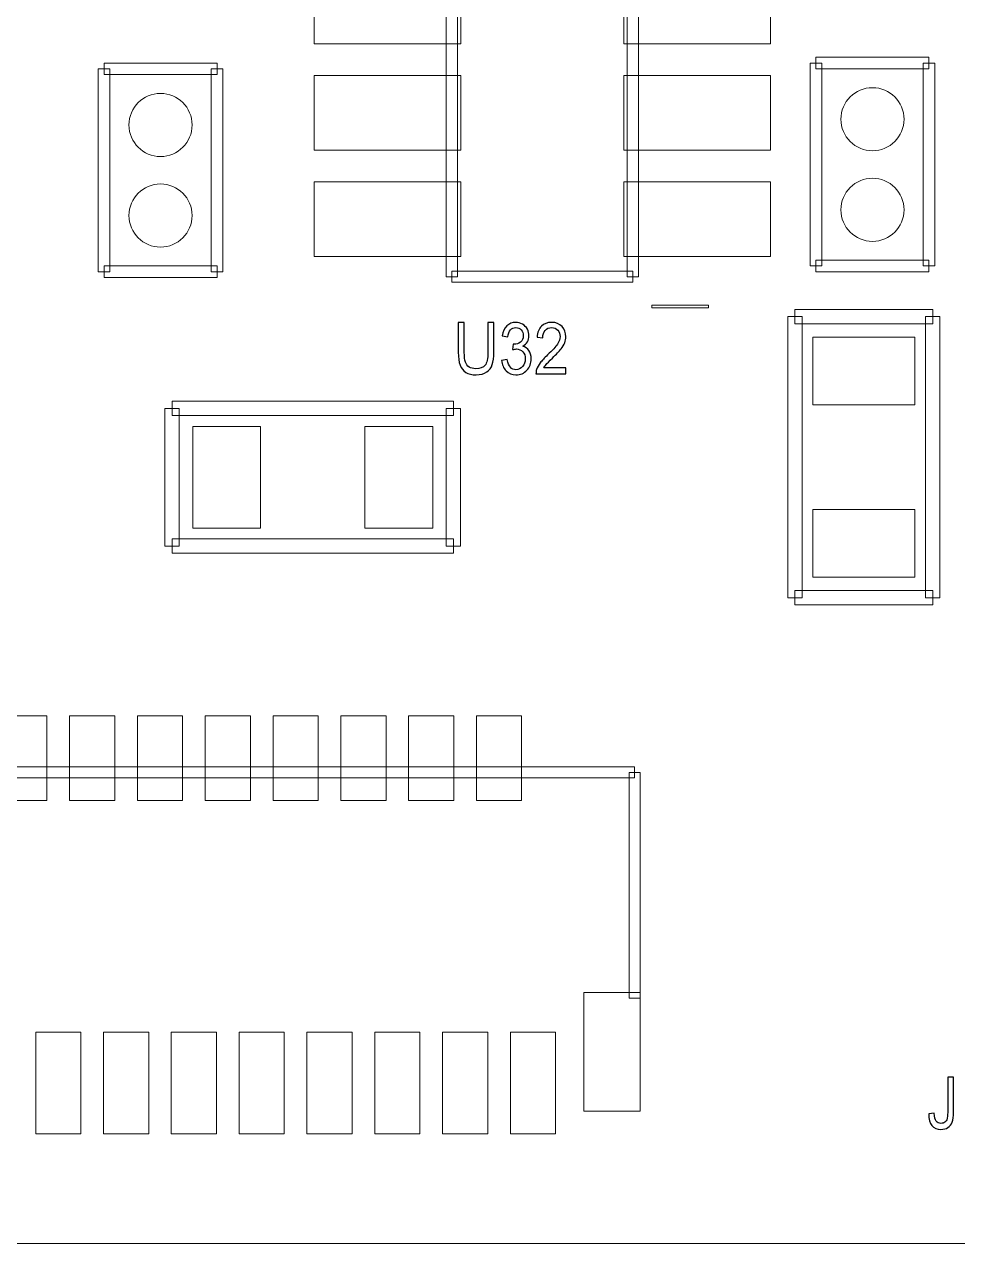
# Model space of a CAD drawing. Header units: millimetres. Extents: x -62 to 58, y -47 to 48.
# Drawn here: x -32.29 to -24.04, y -35.82 to -25.02 of the extents above; entities that cross this region are included whole.
import ezdxf

# ---------------------------------------------------------------- set-up
doc = ezdxf.new("R2010")
doc.units = ezdxf.units.MM
doc.header["$MEASUREMENT"] = 0
for name, color, linetype in [('BG_OUTLINE', 7, 'Continuous'), ('PG_SILKSCREEN_TOP', 7, 'Continuous'), ('PIN_SOLDERMASK_TOP', 7, 'Continuous'), ('RD_SILKSCREEN_TOP', 7, 'Continuous')]:
    doc.layers.add(name, color=color, linetype=linetype)

msp = doc.modelspace()

# ---------------------------------------------------------------- linework, layer by layer
at = {"layer": 'BG_OUTLINE', "lineweight": 9}
msp.add_open_spline([(-39.9999, -35.8165), (-39.9999, -35.8165), (-39.9999, 34.1833), (-39.9999, 34.1833), (-39.9999, 34.1833), (-39.9999, 34.1833), (39.9999, 34.1833), (39.9999, 34.1833), (39.9999, 34.1833), (39.9999, 34.1833), (39.9999, -35.8165), (39.9999, -35.8165), (39.9999, -35.8165), (39.9999, -35.8165), (-39.9999, -35.8165), (-39.9999, -35.8165)], degree=3, knots=[0, 0, 0, 0, 0.25, 0.25, 0.25, 0.25, 0.5, 0.5, 0.5, 0.5, 0.75, 0.75, 0.75, 0.75, 1, 1, 1, 1], dxfattribs=at)
at = {"layer": 'PG_SILKSCREEN_TOP', "lineweight": 9}
for points in [[(-28.5613, -24.3563), (-28.5613, -24.3563), (-28.4613, -24.3563), (-28.4613, -24.3563), (-28.4613, -24.3563), (-28.4613, -24.3563), (-28.4613, -27.2564), (-28.4613, -27.2564), (-28.4613, -27.2564), (-28.4613, -27.2564), (-28.5613, -27.2564), (-28.5613, -27.2564), (-28.5613, -27.2564), (-28.5613, -27.2564), (-28.5613, -24.3563), (-28.5613, -24.3563)], [(-26.8614, -27.2564), (-26.8614, -27.2564), (-26.9614, -27.2564), (-26.9614, -27.2564), (-26.9614, -27.2564), (-26.9614, -27.2564), (-26.9614, -24.3563), (-26.9614, -24.3563), (-26.9614, -24.3563), (-26.9614, -24.3563), (-26.8614, -24.3563), (-26.8614, -24.3563), (-26.8614, -24.3563), (-26.8614, -24.3563), (-26.8614, -27.2564), (-26.8614, -27.2564)], [(-25.2902, -25.416), (-25.2902, -25.416), (-25.2902, -25.3144), (-25.2902, -25.3144), (-25.2902, -25.3144), (-25.2902, -25.3144), (-24.2905, -25.3144), (-24.2905, -25.3144), (-24.2905, -25.3144), (-24.2905, -25.3144), (-24.2905, -25.416), (-24.2905, -25.416), (-24.2905, -25.416), (-24.2905, -25.416), (-25.2902, -25.416), (-25.2902, -25.416)], [(-31.5386, -27.2127), (-31.5386, -27.2127), (-31.6402, -27.2127), (-31.6402, -27.2127), (-31.6402, -27.2127), (-31.6402, -27.2127), (-31.6402, -25.416), (-31.6402, -25.416), (-31.6402, -25.416), (-31.6402, -25.416), (-31.5386, -25.416), (-31.5386, -25.416), (-31.5386, -25.416), (-31.5386, -25.416), (-31.5386, -27.2127), (-31.5386, -27.2127)], [(-31.5894, -25.4668), (-31.5894, -25.4668), (-31.5894, -25.3652), (-31.5894, -25.3652), (-31.5894, -25.3652), (-31.5894, -25.3652), (-30.5897, -25.3652), (-30.5897, -25.3652), (-30.5897, -25.3652), (-30.5897, -25.3652), (-30.5897, -25.4668), (-30.5897, -25.4668), (-30.5897, -25.4668), (-30.5897, -25.4668), (-31.5894, -25.4668), (-31.5894, -25.4668)], [(-30.6405, -25.416), (-30.6405, -25.416), (-30.5389, -25.416), (-30.5389, -25.416), (-30.5389, -25.416), (-30.5389, -25.416), (-30.5389, -27.2127), (-30.5389, -27.2127), (-30.5389, -27.2127), (-30.5389, -27.2127), (-30.6405, -27.2127), (-30.6405, -27.2127), (-30.6405, -27.2127), (-30.6405, -27.2127), (-30.6405, -25.416), (-30.6405, -25.416)], [(-25.2394, -27.1619), (-25.2394, -27.1619), (-25.341, -27.1619), (-25.341, -27.1619), (-25.341, -27.1619), (-25.341, -27.1619), (-25.341, -25.3652), (-25.341, -25.3652), (-25.341, -25.3652), (-25.341, -25.3652), (-25.2394, -25.3652), (-25.2394, -25.3652), (-25.2394, -25.3652), (-25.2394, -25.3652), (-25.2394, -27.1619), (-25.2394, -27.1619)], [(-24.3413, -25.3652), (-24.3413, -25.3652), (-24.2397, -25.3652), (-24.2397, -25.3652), (-24.2397, -25.3652), (-24.2397, -25.3652), (-24.2397, -27.1619), (-24.2397, -27.1619), (-24.2397, -27.1619), (-24.2397, -27.1619), (-24.3413, -27.1619), (-24.3413, -27.1619), (-24.3413, -27.1619), (-24.3413, -27.1619), (-24.3413, -25.3652), (-24.3413, -25.3652)], [(-30.5897, -27.1619), (-30.5897, -27.1619), (-30.5897, -27.2635), (-30.5897, -27.2635), (-30.5897, -27.2635), (-30.5897, -27.2635), (-31.5894, -27.2635), (-31.5894, -27.2635), (-31.5894, -27.2635), (-31.5894, -27.2635), (-31.5894, -27.1619), (-31.5894, -27.1619), (-31.5894, -27.1619), (-31.5894, -27.1619), (-30.5897, -27.1619), (-30.5897, -27.1619)], [(-24.2905, -27.1111), (-24.2905, -27.1111), (-24.2905, -27.2127), (-24.2905, -27.2127), (-24.2905, -27.2127), (-24.2905, -27.2127), (-25.2902, -27.2127), (-25.2902, -27.2127), (-25.2902, -27.2127), (-25.2902, -27.2127), (-25.2902, -27.1111), (-25.2902, -27.1111), (-25.2902, -27.1111), (-25.2902, -27.1111), (-24.2905, -27.1111), (-24.2905, -27.1111)], [(-28.5113, -27.3064), (-28.5113, -27.3064), (-28.5113, -27.2064), (-28.5113, -27.2064), (-28.5113, -27.2064), (-28.5113, -27.2064), (-26.9114, -27.2064), (-26.9114, -27.2064), (-26.9114, -27.2064), (-26.9114, -27.2064), (-26.9114, -27.3064), (-26.9114, -27.3064), (-26.9114, -27.3064), (-26.9114, -27.3064), (-28.5113, -27.3064), (-28.5113, -27.3064)], [(-26.2422, -27.5336), (-26.2422, -27.5336), (-26.7421, -27.5336), (-26.7421, -27.5336), (-26.7421, -27.5336), (-26.7421, -27.5336), (-26.7421, -27.5082), (-26.7421, -27.5082), (-26.7421, -27.5082), (-26.7421, -27.5082), (-26.2422, -27.5082), (-26.2422, -27.5082), (-26.2422, -27.5082), (-26.2422, -27.5082), (-26.2422, -27.5336), (-26.2422, -27.5336)], [(-25.5397, -27.6098), (-25.5397, -27.6098), (-25.4127, -27.6098), (-25.4127, -27.6098), (-25.4127, -27.6098), (-25.4127, -27.6098), (-25.4127, -30.099), (-25.4127, -30.099), (-25.4127, -30.099), (-25.4127, -30.099), (-25.5397, -30.099), (-25.5397, -30.099), (-25.5397, -30.099), (-25.5397, -30.099), (-25.5397, -27.6098), (-25.5397, -27.6098)], [(-24.257, -27.5463), (-24.257, -27.5463), (-24.257, -27.6733), (-24.257, -27.6733), (-24.257, -27.6733), (-24.257, -27.6733), (-25.4762, -27.6733), (-25.4762, -27.6733), (-25.4762, -27.6733), (-25.4762, -27.6733), (-25.4762, -27.5463), (-25.4762, -27.5463), (-25.4762, -27.5463), (-25.4762, -27.5463), (-24.257, -27.5463), (-24.257, -27.5463)], [(-24.1935, -30.099), (-24.1935, -30.099), (-24.3205, -30.099), (-24.3205, -30.099), (-24.3205, -30.099), (-24.3205, -30.099), (-24.3205, -27.6098), (-24.3205, -27.6098), (-24.3205, -27.6098), (-24.3205, -27.6098), (-24.1935, -27.6098), (-24.1935, -27.6098), (-24.1935, -27.6098), (-24.1935, -27.6098), (-24.1935, -30.099), (-24.1935, -30.099)], [(-28.4988, -28.3591), (-28.4988, -28.3591), (-28.4988, -28.4861), (-28.4988, -28.4861), (-28.4988, -28.4861), (-28.4988, -28.4861), (-30.988, -28.4861), (-30.988, -28.4861), (-30.988, -28.4861), (-30.988, -28.4861), (-30.988, -28.3591), (-30.988, -28.3591), (-30.988, -28.3591), (-30.988, -28.3591), (-28.4988, -28.3591), (-28.4988, -28.3591)], [(-31.0515, -28.4226), (-31.0515, -28.4226), (-30.9245, -28.4226), (-30.9245, -28.4226), (-30.9245, -28.4226), (-30.9245, -28.4226), (-30.9245, -29.6418), (-30.9245, -29.6418), (-30.9245, -29.6418), (-30.9245, -29.6418), (-31.0515, -29.6418), (-31.0515, -29.6418), (-31.0515, -29.6418), (-31.0515, -29.6418), (-31.0515, -28.4226), (-31.0515, -28.4226)], [(-28.4353, -29.6418), (-28.4353, -29.6418), (-28.5623, -29.6418), (-28.5623, -29.6418), (-28.5623, -29.6418), (-28.5623, -29.6418), (-28.5623, -28.4226), (-28.5623, -28.4226), (-28.5623, -28.4226), (-28.5623, -28.4226), (-28.4353, -28.4226), (-28.4353, -28.4226), (-28.4353, -28.4226), (-28.4353, -28.4226), (-28.4353, -29.6418), (-28.4353, -29.6418)], [(-30.988, -29.7053), (-30.988, -29.7053), (-30.988, -29.5783), (-30.988, -29.5783), (-30.988, -29.5783), (-30.988, -29.5783), (-28.4988, -29.5783), (-28.4988, -29.5783), (-28.4988, -29.5783), (-28.4988, -29.5783), (-28.4988, -29.7053), (-28.4988, -29.7053), (-28.4988, -29.7053), (-28.4988, -29.7053), (-30.988, -29.7053), (-30.988, -29.7053)], [(-25.4762, -30.1625), (-25.4762, -30.1625), (-25.4762, -30.0355), (-25.4762, -30.0355), (-25.4762, -30.0355), (-25.4762, -30.0355), (-24.257, -30.0355), (-24.257, -30.0355), (-24.257, -30.0355), (-24.257, -30.0355), (-24.257, -30.1625), (-24.257, -30.1625), (-24.257, -30.1625), (-24.257, -30.1625), (-25.4762, -30.1625), (-25.4762, -30.1625)], [(-35.8943, -31.6945), (-35.8943, -31.6945), (-35.8943, -31.5945), (-35.8943, -31.5945), (-35.8943, -31.5945), (-35.8943, -31.5945), (-26.8944, -31.5945), (-26.8944, -31.5945), (-26.8944, -31.5945), (-26.8944, -31.5945), (-26.8944, -31.6945), (-26.8944, -31.6945), (-26.8944, -31.6945), (-26.8944, -31.6945), (-35.8943, -31.6945), (-35.8943, -31.6945)], [(-26.9444, -31.6445), (-26.9444, -31.6445), (-26.8444, -31.6445), (-26.8444, -31.6445), (-26.8444, -31.6445), (-26.8444, -31.6445), (-26.8444, -33.6446), (-26.8444, -33.6446), (-26.8444, -33.6446), (-26.8444, -33.6446), (-26.9444, -33.6446), (-26.9444, -33.6446), (-26.9444, -33.6446), (-26.9444, -33.6446), (-26.9444, -31.6445), (-26.9444, -31.6445)]]:
    msp.add_open_spline(points, degree=3, knots=[0, 0, 0, 0, 0.25, 0.25, 0.25, 0.25, 0.5, 0.5, 0.5, 0.5, 0.75, 0.75, 0.75, 0.75, 1, 1, 1, 1], dxfattribs=at)
at = {"layer": 'PIN_SOLDERMASK_TOP', "lineweight": 9}
for points in [[(-28.4314, -25.1963), (-28.4314, -25.1963), (-29.7313, -25.1963), (-29.7313, -25.1963), (-29.7313, -25.1963), (-29.7313, -25.1963), (-29.7313, -24.5364), (-29.7313, -24.5364), (-29.7313, -24.5364), (-29.7313, -24.5364), (-28.4314, -24.5364), (-28.4314, -24.5364), (-28.4314, -24.5364), (-28.4314, -24.5364), (-28.4314, -25.1963), (-28.4314, -25.1963)], [(-25.6914, -25.1963), (-25.6914, -25.1963), (-26.9913, -25.1963), (-26.9913, -25.1963), (-26.9913, -25.1963), (-26.9913, -25.1963), (-26.9913, -24.5364), (-26.9913, -24.5364), (-26.9913, -24.5364), (-26.9913, -24.5364), (-25.6914, -24.5364), (-25.6914, -24.5364), (-25.6914, -24.5364), (-25.6914, -24.5364), (-25.6914, -25.1963), (-25.6914, -25.1963)], [(-28.4314, -26.1363), (-28.4314, -26.1363), (-29.7313, -26.1363), (-29.7313, -26.1363), (-29.7313, -26.1363), (-29.7313, -26.1363), (-29.7313, -25.4764), (-29.7313, -25.4764), (-29.7313, -25.4764), (-29.7313, -25.4764), (-28.4314, -25.4764), (-28.4314, -25.4764), (-28.4314, -25.4764), (-28.4314, -25.4764), (-28.4314, -26.1363), (-28.4314, -26.1363)], [(-25.6914, -26.1363), (-25.6914, -26.1363), (-26.9913, -26.1363), (-26.9913, -26.1363), (-26.9913, -26.1363), (-26.9913, -26.1363), (-26.9913, -25.4764), (-26.9913, -25.4764), (-26.9913, -25.4764), (-26.9913, -25.4764), (-25.6914, -25.4764), (-25.6914, -25.4764), (-25.6914, -25.4764), (-25.6914, -25.4764), (-25.6914, -26.1363), (-25.6914, -26.1363)], [(-30.8102, -25.9135), (-30.8102, -25.7592), (-30.9352, -25.6341), (-31.0895, -25.6341), (-31.0895, -25.6341), (-31.2439, -25.6341), (-31.3689, -25.7592), (-31.3689, -25.9135), (-31.3689, -25.9135), (-31.369, -26.0678), (-31.2439, -26.1929), (-31.0896, -26.1929), (-31.0896, -26.1929), (-30.9352, -26.1929), (-30.8102, -26.0678), (-30.8102, -25.9135)], [(-24.511, -25.8627), (-24.511, -25.7084), (-24.636, -25.5833), (-24.7903, -25.5833), (-24.7903, -25.5833), (-24.9447, -25.5833), (-25.0697, -25.7084), (-25.0697, -25.8627), (-25.0697, -25.8627), (-25.0698, -26.017), (-24.9447, -26.1421), (-24.7904, -26.1421), (-24.7904, -26.1421), (-24.636, -26.1421), (-24.511, -26.017), (-24.511, -25.8627)], [(-30.8102, -26.7152), (-30.8102, -26.5609), (-30.9352, -26.4358), (-31.0895, -26.4358), (-31.0895, -26.4358), (-31.2439, -26.4358), (-31.3689, -26.5609), (-31.3689, -26.7152), (-31.3689, -26.7152), (-31.369, -26.8695), (-31.2439, -26.9946), (-31.0896, -26.9946), (-31.0896, -26.9946), (-30.9352, -26.9946), (-30.8102, -26.8695), (-30.8102, -26.7152)], [(-28.4314, -27.0764), (-28.4314, -27.0764), (-29.7313, -27.0764), (-29.7313, -27.0764), (-29.7313, -27.0764), (-29.7313, -27.0764), (-29.7313, -26.4164), (-29.7313, -26.4164), (-29.7313, -26.4164), (-29.7313, -26.4164), (-28.4314, -26.4164), (-28.4314, -26.4164), (-28.4314, -26.4164), (-28.4314, -26.4164), (-28.4314, -27.0764), (-28.4314, -27.0764)], [(-25.6914, -27.0764), (-25.6914, -27.0764), (-26.9913, -27.0764), (-26.9913, -27.0764), (-26.9913, -27.0764), (-26.9913, -27.0764), (-26.9913, -26.4164), (-26.9913, -26.4164), (-26.9913, -26.4164), (-26.9913, -26.4164), (-25.6914, -26.4164), (-25.6914, -26.4164), (-25.6914, -26.4164), (-25.6914, -26.4164), (-25.6914, -27.0764), (-25.6914, -27.0764)], [(-24.511, -26.6644), (-24.511, -26.5101), (-24.636, -26.385), (-24.7903, -26.385), (-24.7903, -26.385), (-24.9447, -26.385), (-25.0697, -26.5101), (-25.0697, -26.6644), (-25.0697, -26.6644), (-25.0698, -26.8187), (-24.9447, -26.9438), (-24.7904, -26.9438), (-24.7904, -26.9438), (-24.636, -26.9438), (-24.511, -26.8187), (-24.511, -26.6644)], [(-25.3165, -27.7924), (-25.3165, -27.7924), (-24.4166, -27.7924), (-24.4166, -27.7924), (-24.4166, -27.7924), (-24.4166, -27.7924), (-24.4166, -28.3924), (-24.4166, -28.3924), (-24.4166, -28.3924), (-24.4166, -28.3924), (-25.3165, -28.3924), (-25.3165, -28.3924), (-25.3165, -28.3924), (-25.3165, -28.3924), (-25.3165, -27.7924), (-25.3165, -27.7924)], [(-30.8053, -29.4822), (-30.8053, -29.4822), (-30.8053, -28.5822), (-30.8053, -28.5822), (-30.8053, -28.5822), (-30.8053, -28.5822), (-30.2054, -28.5822), (-30.2054, -28.5822), (-30.2054, -28.5822), (-30.2054, -28.5822), (-30.2054, -29.4822), (-30.2054, -29.4822), (-30.2054, -29.4822), (-30.2054, -29.4822), (-30.8053, -29.4822), (-30.8053, -29.4822)], [(-29.2813, -29.4822), (-29.2813, -29.4822), (-29.2813, -28.5822), (-29.2813, -28.5822), (-29.2813, -28.5822), (-29.2813, -28.5822), (-28.6814, -28.5822), (-28.6814, -28.5822), (-28.6814, -28.5822), (-28.6814, -28.5822), (-28.6814, -29.4822), (-28.6814, -29.4822), (-28.6814, -29.4822), (-28.6814, -29.4822), (-29.2813, -29.4822), (-29.2813, -29.4822)], [(-25.3165, -29.3164), (-25.3165, -29.3164), (-24.4166, -29.3164), (-24.4166, -29.3164), (-24.4166, -29.3164), (-24.4166, -29.3164), (-24.4166, -29.9164), (-24.4166, -29.9164), (-24.4166, -29.9164), (-24.4166, -29.9164), (-25.3165, -29.9164), (-25.3165, -29.9164), (-25.3165, -29.9164), (-25.3165, -29.9164), (-25.3165, -29.3164), (-25.3165, -29.3164)], [(-32.4943, -31.8946), (-32.4943, -31.8946), (-32.4943, -31.1445), (-32.4943, -31.1445), (-32.4943, -31.1445), (-32.4943, -31.1445), (-32.0943, -31.1445), (-32.0943, -31.1445), (-32.0943, -31.1445), (-32.0943, -31.1445), (-32.0943, -31.8946), (-32.0943, -31.8946), (-32.0943, -31.8946), (-32.0943, -31.8946), (-32.4943, -31.8946), (-32.4943, -31.8946)], [(-31.8943, -31.8946), (-31.8943, -31.8946), (-31.8943, -31.1445), (-31.8943, -31.1445), (-31.8943, -31.1445), (-31.8943, -31.1445), (-31.4944, -31.1445), (-31.4944, -31.1445), (-31.4944, -31.1445), (-31.4944, -31.1445), (-31.4944, -31.8946), (-31.4944, -31.8946), (-31.4944, -31.8946), (-31.4944, -31.8946), (-31.8943, -31.8946), (-31.8943, -31.8946)], [(-31.2944, -31.8946), (-31.2944, -31.8946), (-31.2944, -31.1445), (-31.2944, -31.1445), (-31.2944, -31.1445), (-31.2944, -31.1445), (-30.8944, -31.1445), (-30.8944, -31.1445), (-30.8944, -31.1445), (-30.8944, -31.1445), (-30.8944, -31.8946), (-30.8944, -31.8946), (-30.8944, -31.8946), (-30.8944, -31.8946), (-31.2944, -31.8946), (-31.2944, -31.8946)], [(-30.6944, -31.8946), (-30.6944, -31.8946), (-30.6944, -31.1445), (-30.6944, -31.1445), (-30.6944, -31.1445), (-30.6944, -31.1445), (-30.2944, -31.1445), (-30.2944, -31.1445), (-30.2944, -31.1445), (-30.2944, -31.1445), (-30.2944, -31.8946), (-30.2944, -31.8946), (-30.2944, -31.8946), (-30.2944, -31.8946), (-30.6944, -31.8946), (-30.6944, -31.8946)], [(-30.0944, -31.8946), (-30.0944, -31.8946), (-30.0944, -31.1445), (-30.0944, -31.1445), (-30.0944, -31.1445), (-30.0944, -31.1445), (-29.6944, -31.1445), (-29.6944, -31.1445), (-29.6944, -31.1445), (-29.6944, -31.1445), (-29.6944, -31.8946), (-29.6944, -31.8946), (-29.6944, -31.8946), (-29.6944, -31.8946), (-30.0944, -31.8946), (-30.0944, -31.8946)], [(-29.4944, -31.8946), (-29.4944, -31.8946), (-29.4944, -31.1445), (-29.4944, -31.1445), (-29.4944, -31.1445), (-29.4944, -31.1445), (-29.0944, -31.1445), (-29.0944, -31.1445), (-29.0944, -31.1445), (-29.0944, -31.1445), (-29.0944, -31.8946), (-29.0944, -31.8946), (-29.0944, -31.8946), (-29.0944, -31.8946), (-29.4944, -31.8946), (-29.4944, -31.8946)], [(-28.8944, -31.8946), (-28.8944, -31.8946), (-28.8944, -31.1445), (-28.8944, -31.1445), (-28.8944, -31.1445), (-28.8944, -31.1445), (-28.4944, -31.1445), (-28.4944, -31.1445), (-28.4944, -31.1445), (-28.4944, -31.1445), (-28.4944, -31.8946), (-28.4944, -31.8946), (-28.4944, -31.8946), (-28.4944, -31.8946), (-28.8944, -31.8946), (-28.8944, -31.8946)], [(-28.2944, -31.8946), (-28.2944, -31.8946), (-28.2944, -31.1445), (-28.2944, -31.1445), (-28.2944, -31.1445), (-28.2944, -31.1445), (-27.8944, -31.1445), (-27.8944, -31.1445), (-27.8944, -31.1445), (-27.8944, -31.1445), (-27.8944, -31.8946), (-27.8944, -31.8946), (-27.8944, -31.8946), (-27.8944, -31.8946), (-28.2944, -31.8946), (-28.2944, -31.8946)], [(-27.3444, -34.6446), (-27.3444, -34.6446), (-27.3444, -33.5945), (-27.3444, -33.5945), (-27.3444, -33.5945), (-27.3444, -33.5945), (-26.8444, -33.5945), (-26.8444, -33.5945), (-26.8444, -33.5945), (-26.8444, -33.5945), (-26.8444, -34.6446), (-26.8444, -34.6446), (-26.8444, -34.6446), (-26.8444, -34.6446), (-27.3444, -34.6446), (-27.3444, -34.6446)], [(-32.1943, -34.8446), (-32.1943, -34.8446), (-32.1943, -33.9446), (-32.1943, -33.9446), (-32.1943, -33.9446), (-32.1943, -33.9446), (-31.7943, -33.9446), (-31.7943, -33.9446), (-31.7943, -33.9446), (-31.7943, -33.9446), (-31.7943, -34.8446), (-31.7943, -34.8446), (-31.7943, -34.8446), (-31.7943, -34.8446), (-32.1943, -34.8446), (-32.1943, -34.8446)], [(-31.5943, -34.8446), (-31.5943, -34.8446), (-31.5943, -33.9446), (-31.5943, -33.9446), (-31.5943, -33.9446), (-31.5943, -33.9446), (-31.1944, -33.9446), (-31.1944, -33.9446), (-31.1944, -33.9446), (-31.1944, -33.9446), (-31.1944, -34.8446), (-31.1944, -34.8446), (-31.1944, -34.8446), (-31.1944, -34.8446), (-31.5943, -34.8446), (-31.5943, -34.8446)], [(-30.9944, -34.8446), (-30.9944, -34.8446), (-30.9944, -33.9446), (-30.9944, -33.9446), (-30.9944, -33.9446), (-30.9944, -33.9446), (-30.5944, -33.9446), (-30.5944, -33.9446), (-30.5944, -33.9446), (-30.5944, -33.9446), (-30.5944, -34.8446), (-30.5944, -34.8446), (-30.5944, -34.8446), (-30.5944, -34.8446), (-30.9944, -34.8446), (-30.9944, -34.8446)], [(-30.3944, -34.8446), (-30.3944, -34.8446), (-30.3944, -33.9446), (-30.3944, -33.9446), (-30.3944, -33.9446), (-30.3944, -33.9446), (-29.9944, -33.9446), (-29.9944, -33.9446), (-29.9944, -33.9446), (-29.9944, -33.9446), (-29.9944, -34.8446), (-29.9944, -34.8446), (-29.9944, -34.8446), (-29.9944, -34.8446), (-30.3944, -34.8446), (-30.3944, -34.8446)], [(-29.7944, -34.8446), (-29.7944, -34.8446), (-29.7944, -33.9446), (-29.7944, -33.9446), (-29.7944, -33.9446), (-29.7944, -33.9446), (-29.3944, -33.9446), (-29.3944, -33.9446), (-29.3944, -33.9446), (-29.3944, -33.9446), (-29.3944, -34.8446), (-29.3944, -34.8446), (-29.3944, -34.8446), (-29.3944, -34.8446), (-29.7944, -34.8446), (-29.7944, -34.8446)], [(-29.1944, -34.8446), (-29.1944, -34.8446), (-29.1944, -33.9446), (-29.1944, -33.9446), (-29.1944, -33.9446), (-29.1944, -33.9446), (-28.7944, -33.9446), (-28.7944, -33.9446), (-28.7944, -33.9446), (-28.7944, -33.9446), (-28.7944, -34.8446), (-28.7944, -34.8446), (-28.7944, -34.8446), (-28.7944, -34.8446), (-29.1944, -34.8446), (-29.1944, -34.8446)], [(-28.5944, -34.8446), (-28.5944, -34.8446), (-28.5944, -33.9446), (-28.5944, -33.9446), (-28.5944, -33.9446), (-28.5944, -33.9446), (-28.1944, -33.9446), (-28.1944, -33.9446), (-28.1944, -33.9446), (-28.1944, -33.9446), (-28.1944, -34.8446), (-28.1944, -34.8446), (-28.1944, -34.8446), (-28.1944, -34.8446), (-28.5944, -34.8446), (-28.5944, -34.8446)], [(-27.9944, -34.8446), (-27.9944, -34.8446), (-27.9944, -33.9446), (-27.9944, -33.9446), (-27.9944, -33.9446), (-27.9944, -33.9446), (-27.5944, -33.9446), (-27.5944, -33.9446), (-27.5944, -33.9446), (-27.5944, -33.9446), (-27.5944, -34.8446), (-27.5944, -34.8446), (-27.5944, -34.8446), (-27.5944, -34.8446), (-27.9944, -34.8446), (-27.9944, -34.8446)]]:
    msp.add_open_spline(points, degree=3, knots=[0, 0, 0, 0, 0.25, 0.25, 0.25, 0.25, 0.5, 0.5, 0.5, 0.5, 0.75, 0.75, 0.75, 0.75, 1, 1, 1, 1], dxfattribs=at)
at = {"layer": 'RD_SILKSCREEN_TOP', "color": 142}
for points, knots in [([(-28.1933, -27.6632), (-28.1933, -27.6632), (-28.1402, -27.6632), (-28.1402, -27.6632), (-28.1402, -27.6632), (-28.1402, -27.6632), (-28.1402, -27.9259), (-28.1402, -27.9259), (-28.1402, -27.9259), (-28.1402, -27.9715), (-28.1448, -28.0078), (-28.1539, -28.0347), (-28.1539, -28.0347), (-28.1631, -28.0616), (-28.1794, -28.0834), (-28.2032, -28.1002), (-28.2032, -28.1002), (-28.227, -28.1172), (-28.258, -28.1255), (-28.2966, -28.1255), (-28.2966, -28.1255), (-28.3341, -28.1255), (-28.3648, -28.1182), (-28.3885, -28.1035), (-28.3885, -28.1035), (-28.4124, -28.0889), (-28.4295, -28.0676), (-28.4396, -28.0398), (-28.4396, -28.0398), (-28.4498, -28.012), (-28.4548, -27.9741), (-28.4548, -27.9259), (-28.4548, -27.9259), (-28.4548, -27.9259), (-28.4548, -27.6632), (-28.4548, -27.6632), (-28.4548, -27.6632), (-28.4548, -27.6632), (-28.4019, -27.6632), (-28.4019, -27.6632), (-28.4019, -27.6632), (-28.4019, -27.6632), (-28.4019, -27.9256), (-28.4019, -27.9256), (-28.4019, -27.9256), (-28.4019, -27.9651), (-28.3987, -27.9942), (-28.3922, -28.0128), (-28.3922, -28.0128), (-28.3858, -28.0315), (-28.3746, -28.0459), (-28.359, -28.0561), (-28.359, -28.0561), (-28.3433, -28.0663), (-28.324, -28.0713), (-28.3012, -28.0713), (-28.3012, -28.0713), (-28.2623, -28.0713), (-28.2346, -28.0613), (-28.218, -28.0412), (-28.218, -28.0412), (-28.2015, -28.0212), (-28.1933, -27.9827), (-28.1933, -27.9256), (-28.1933, -27.9256), (-28.1933, -27.9256), (-28.1933, -27.6632), (-28.1933, -27.6632)], [0, 0, 0, 0, 0.0588235, 0.0588235, 0.0588235, 0.0588235, 0.1176471, 0.1176471, 0.1176471, 0.1176471, 0.1764706, 0.1764706, 0.1764706, 0.1764706, 0.2352941, 0.2352941, 0.2352941, 0.2352941, 0.2941176, 0.2941176, 0.2941176, 0.2941176, 0.3529412, 0.3529412, 0.3529412, 0.3529412, 0.4117647, 0.4117647, 0.4117647, 0.4117647, 0.4705882, 0.4705882, 0.4705882, 0.4705882, 0.5294118, 0.5294118, 0.5294118, 0.5294118, 0.5882353, 0.5882353, 0.5882353, 0.5882353, 0.6470588, 0.6470588, 0.6470588, 0.6470588, 0.7058824, 0.7058824, 0.7058824, 0.7058824, 0.7647059, 0.7647059, 0.7647059, 0.7647059, 0.8235294, 0.8235294, 0.8235294, 0.8235294, 0.8823529, 0.8823529, 0.8823529, 0.8823529, 0.9411765, 0.9411765, 0.9411765, 0.9411765, 1, 1, 1, 1]), ([(-28.0717, -27.9978), (-28.0717, -27.9978), (-28.0227, -27.9904), (-28.0227, -27.9904), (-28.0227, -27.9904), (-28.017, -28.022), (-28.0074, -28.0448), (-27.9939, -28.0587), (-27.9939, -28.0587), (-27.9803, -28.0727), (-27.9638, -28.0797), (-27.9444, -28.0797), (-27.9444, -28.0797), (-27.9212, -28.0797), (-27.9017, -28.0706), (-27.8858, -28.0524), (-27.8858, -28.0524), (-27.8699, -28.0342), (-27.8619, -28.0116), (-27.8619, -27.9848), (-27.8619, -27.9848), (-27.8619, -27.9592), (-27.8692, -27.938), (-27.884, -27.9214), (-27.884, -27.9214), (-27.8988, -27.9048), (-27.9175, -27.8964), (-27.9402, -27.8964), (-27.9402, -27.8964), (-27.9496, -27.8964), (-27.9611, -27.8985), (-27.9749, -27.9026), (-27.9749, -27.9026), (-27.9749, -27.9026), (-27.9694, -27.8536), (-27.9694, -27.8536), (-27.9694, -27.8536), (-27.9661, -27.8541), (-27.9636, -27.8543), (-27.9614, -27.8543), (-27.9614, -27.8543), (-27.9406, -27.8543), (-27.9218, -27.848), (-27.905, -27.8356), (-27.905, -27.8356), (-27.8882, -27.8233), (-27.8799, -27.8041), (-27.8799, -27.7783), (-27.8799, -27.7783), (-27.8799, -27.7579), (-27.886, -27.7408), (-27.8983, -27.7275), (-27.8983, -27.7275), (-27.9104, -27.714), (-27.9262, -27.7073), (-27.9454, -27.7073), (-27.9454, -27.7073), (-27.9645, -27.7073), (-27.9804, -27.7142), (-27.9931, -27.7277), (-27.9931, -27.7277), (-28.0059, -27.7414), (-28.0141, -27.7619), (-28.0177, -27.7892), (-28.0177, -27.7892), (-28.0177, -27.7892), (-28.0668, -27.7792), (-28.0668, -27.7792), (-28.0668, -27.7792), (-28.0608, -27.7418), (-28.0472, -27.7128), (-28.0259, -27.6922), (-28.0259, -27.6922), (-28.0046, -27.6717), (-27.9782, -27.6613), (-27.9465, -27.6613), (-27.9465, -27.6613), (-27.9247, -27.6613), (-27.9046, -27.6667), (-27.8862, -27.6773), (-27.8862, -27.6773), (-27.8679, -27.688), (-27.8538, -27.7025), (-27.844, -27.7209), (-27.844, -27.7209), (-27.8344, -27.7393), (-27.8294, -27.7588), (-27.8294, -27.7796), (-27.8294, -27.7796), (-27.8294, -27.7991), (-27.834, -27.817), (-27.8433, -27.8332), (-27.8433, -27.8332), (-27.8527, -27.8493), (-27.8664, -27.8621), (-27.8845, -27.8716), (-27.8845, -27.8716), (-27.8609, -27.8778), (-27.8426, -27.8907), (-27.8294, -27.9103), (-27.8294, -27.9103), (-27.8163, -27.9297), (-27.8098, -27.9542), (-27.8098, -27.9835), (-27.8098, -27.9835), (-27.8098, -28.0232), (-27.8225, -28.0568), (-27.848, -28.0845), (-27.848, -28.0845), (-27.8734, -28.1121), (-27.9056, -28.1258), (-27.9446, -28.1258), (-27.9446, -28.1258), (-27.9797, -28.1258), (-28.0089, -28.114), (-28.032, -28.0902), (-28.032, -28.0902), (-28.0552, -28.0665), (-28.0684, -28.0357), (-28.0717, -27.9978)], [0, 0, 0, 0, 0.0333333, 0.0333333, 0.0333333, 0.0333333, 0.0666667, 0.0666667, 0.0666667, 0.0666667, 0.1, 0.1, 0.1, 0.1, 0.1333333, 0.1333333, 0.1333333, 0.1333333, 0.1666667, 0.1666667, 0.1666667, 0.1666667, 0.2, 0.2, 0.2, 0.2, 0.2333333, 0.2333333, 0.2333333, 0.2333333, 0.2666667, 0.2666667, 0.2666667, 0.2666667, 0.3, 0.3, 0.3, 0.3, 0.3333333, 0.3333333, 0.3333333, 0.3333333, 0.3666667, 0.3666667, 0.3666667, 0.3666667, 0.4, 0.4, 0.4, 0.4, 0.4333333, 0.4333333, 0.4333333, 0.4333333, 0.4666667, 0.4666667, 0.4666667, 0.4666667, 0.5, 0.5, 0.5, 0.5, 0.5333333, 0.5333333, 0.5333333, 0.5333333, 0.5666667, 0.5666667, 0.5666667, 0.5666667, 0.6, 0.6, 0.6, 0.6, 0.6333333, 0.6333333, 0.6333333, 0.6333333, 0.6666667, 0.6666667, 0.6666667, 0.6666667, 0.7, 0.7, 0.7, 0.7, 0.7333333, 0.7333333, 0.7333333, 0.7333333, 0.7666667, 0.7666667, 0.7666667, 0.7666667, 0.8, 0.8, 0.8, 0.8, 0.8333333, 0.8333333, 0.8333333, 0.8333333, 0.8666667, 0.8666667, 0.8666667, 0.8666667, 0.9, 0.9, 0.9, 0.9, 0.9333333, 0.9333333, 0.9333333, 0.9333333, 0.9666667, 0.9666667, 0.9666667, 0.9666667, 1, 1, 1, 1]), ([(-27.5031, -28.0641), (-27.5031, -28.0641), (-27.5031, -28.1178), (-27.5031, -28.1178), (-27.5031, -28.1178), (-27.5031, -28.1178), (-27.7674, -28.1178), (-27.7674, -28.1178), (-27.7674, -28.1178), (-27.7679, -28.1044), (-27.7659, -28.0914), (-27.7618, -28.0791), (-27.7618, -28.0791), (-27.7551, -28.0585), (-27.7443, -28.0384), (-27.7295, -28.0185), (-27.7295, -28.0185), (-27.7145, -27.9987), (-27.6931, -27.9758), (-27.6652, -27.9497), (-27.6652, -27.9497), (-27.6217, -27.9092), (-27.5923, -27.8771), (-27.577, -27.8534), (-27.577, -27.8534), (-27.5618, -27.8298), (-27.5541, -27.8074), (-27.5541, -27.7863), (-27.5541, -27.7863), (-27.5541, -27.7642), (-27.5611, -27.7456), (-27.575, -27.7303), (-27.575, -27.7303), (-27.589, -27.7152), (-27.6071, -27.7076), (-27.6294, -27.7076), (-27.6294, -27.7076), (-27.6531, -27.7076), (-27.672, -27.7156), (-27.6861, -27.7318), (-27.6861, -27.7318), (-27.7004, -27.7479), (-27.7076, -27.7702), (-27.7078, -27.7987), (-27.7078, -27.7987), (-27.7078, -27.7987), (-27.7583, -27.7929), (-27.7583, -27.7929), (-27.7583, -27.7929), (-27.7547, -27.75), (-27.7417, -27.7174), (-27.7192, -27.695), (-27.7192, -27.695), (-27.6967, -27.6726), (-27.6663, -27.6613), (-27.6283, -27.6613), (-27.6283, -27.6613), (-27.5899, -27.6613), (-27.5596, -27.6735), (-27.5372, -27.6976), (-27.5372, -27.6976), (-27.5148, -27.7219), (-27.5036, -27.7518), (-27.5036, -27.7876), (-27.5036, -27.7876), (-27.5036, -27.8058), (-27.5068, -27.8237), (-27.5134, -27.8413), (-27.5134, -27.8413), (-27.52, -27.8588), (-27.5309, -27.8773), (-27.5461, -27.8967), (-27.5461, -27.8967), (-27.5612, -27.9162), (-27.5865, -27.9429), (-27.6218, -27.9767), (-27.6218, -27.9767), (-27.6513, -28.0049), (-27.6701, -28.0239), (-27.6785, -28.034), (-27.6785, -28.034), (-27.6869, -28.0439), (-27.6938, -28.054), (-27.6993, -28.0641), (-27.6993, -28.0641), (-27.6993, -28.0641), (-27.5031, -28.0641), (-27.5031, -28.0641)], [0, 0, 0, 0, 0.0454545, 0.0454545, 0.0454545, 0.0454545, 0.0909091, 0.0909091, 0.0909091, 0.0909091, 0.1363636, 0.1363636, 0.1363636, 0.1363636, 0.1818182, 0.1818182, 0.1818182, 0.1818182, 0.2272727, 0.2272727, 0.2272727, 0.2272727, 0.2727273, 0.2727273, 0.2727273, 0.2727273, 0.3181818, 0.3181818, 0.3181818, 0.3181818, 0.3636364, 0.3636364, 0.3636364, 0.3636364, 0.4090909, 0.4090909, 0.4090909, 0.4090909, 0.4545455, 0.4545455, 0.4545455, 0.4545455, 0.5, 0.5, 0.5, 0.5, 0.5454545, 0.5454545, 0.5454545, 0.5454545, 0.5909091, 0.5909091, 0.5909091, 0.5909091, 0.6363636, 0.6363636, 0.6363636, 0.6363636, 0.6818182, 0.6818182, 0.6818182, 0.6818182, 0.7272727, 0.7272727, 0.7272727, 0.7272727, 0.7727273, 0.7727273, 0.7727273, 0.7727273, 0.8181818, 0.8181818, 0.8181818, 0.8181818, 0.8636364, 0.8636364, 0.8636364, 0.8636364, 0.9090909, 0.9090909, 0.9090909, 0.9090909, 0.9545455, 0.9545455, 0.9545455, 0.9545455, 1, 1, 1, 1]), ([(-24.2917, -34.669), (-24.2917, -34.669), (-24.2439, -34.6616), (-24.2439, -34.6616), (-24.2439, -34.6616), (-24.2427, -34.6963), (-24.237, -34.7201), (-24.2268, -34.7329), (-24.2268, -34.7329), (-24.2165, -34.7457), (-24.2025, -34.7521), (-24.1845, -34.7521), (-24.1845, -34.7521), (-24.1711, -34.7521), (-24.1597, -34.7487), (-24.1501, -34.7417), (-24.1501, -34.7417), (-24.1404, -34.7348), (-24.1338, -34.7254), (-24.1302, -34.7135), (-24.1302, -34.7135), (-24.1265, -34.7016), (-24.1247, -34.6826), (-24.1247, -34.6566), (-24.1247, -34.6566), (-24.1247, -34.6566), (-24.1247, -34.3434), (-24.1247, -34.3434), (-24.1247, -34.3434), (-24.1247, -34.3434), (-24.0718, -34.3434), (-24.0718, -34.3434), (-24.0718, -34.3434), (-24.0718, -34.3434), (-24.0718, -34.6532), (-24.0718, -34.6532), (-24.0718, -34.6532), (-24.0718, -34.6912), (-24.0758, -34.7207), (-24.0839, -34.7416), (-24.0839, -34.7416), (-24.092, -34.7624), (-24.1049, -34.7783), (-24.1224, -34.7893), (-24.1224, -34.7893), (-24.14, -34.8002), (-24.1606, -34.8057), (-24.1842, -34.8057), (-24.1842, -34.8057), (-24.2194, -34.8057), (-24.2461, -34.7943), (-24.2649, -34.7713), (-24.2649, -34.7713), (-24.2835, -34.7484), (-24.2924, -34.7143), (-24.2917, -34.669)], [0, 0, 0, 0, 0.0714286, 0.0714286, 0.0714286, 0.0714286, 0.1428571, 0.1428571, 0.1428571, 0.1428571, 0.2142857, 0.2142857, 0.2142857, 0.2142857, 0.2857143, 0.2857143, 0.2857143, 0.2857143, 0.3571429, 0.3571429, 0.3571429, 0.3571429, 0.4285714, 0.4285714, 0.4285714, 0.4285714, 0.5, 0.5, 0.5, 0.5, 0.5714286, 0.5714286, 0.5714286, 0.5714286, 0.6428571, 0.6428571, 0.6428571, 0.6428571, 0.7142857, 0.7142857, 0.7142857, 0.7142857, 0.7857143, 0.7857143, 0.7857143, 0.7857143, 0.8571429, 0.8571429, 0.8571429, 0.8571429, 0.9285714, 0.9285714, 0.9285714, 0.9285714, 1, 1, 1, 1])]:
    msp.add_open_spline(points, degree=3, knots=knots, dxfattribs=at)

doc.saveas('drawing.dxf')
